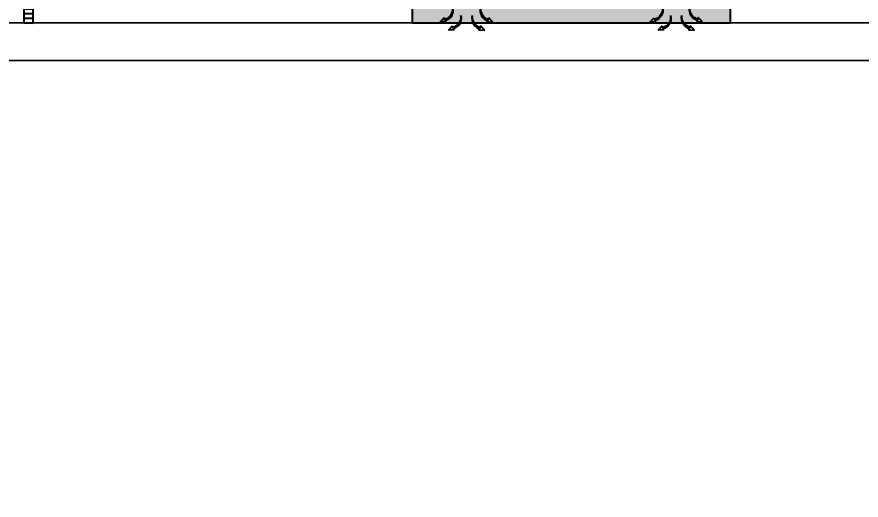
# Model space of a CAD drawing. Header units: millimetres. Extents: x -361681467 to 361175952, y -1292982 to 1550216.
# Drawn here: x -23038 to -14018, y 1370 to 6536 of the extents above; entities that cross this region are included whole.
import ezdxf

# ---------------------------------------------------------------- set-up
doc = ezdxf.new("R2010")
doc.units = ezdxf.units.MM
doc.header["$MEASUREMENT"] = 0
doc.linetypes.add('HIDDEN', pattern=[0.375, 0.25, -0.125])
doc.layers.add('00_duong_QH', color=7, linetype='Continuous', lineweight=9)
doc.layers.add('AUDIT_I_220808132811-11', color=7, linetype='Continuous', lineweight=9)
for name, color, linetype in [('A-LANDSCAPE', 113, 'Continuous'), ('A-WALL-FNSH', 11, 'Continuous'), ('AC-EAD', 6, 'Continuous'), ('KT-Net manh', 139, 'Continuous'), ('KT-Noi that', 32, 'Continuous')]:
    doc.layers.add(name, color=color, linetype=linetype)

# ---------------------------------------------------------------- blocks, each defined once
blk = doc.blocks.new('Louvre')
for p, q in [((-390.067916277796, 975.9572027104441, 0.1512365001885502), (-295.1435544323176, 1008.729661013116, 0.1512365002144518)), ((-373.750619571656, 928.6946823777398, 0.1512365001885502), (-278.8262577261776, 961.4671406804118, 0.1512365002144518)), ((-357.4333228655159, 881.4321620450355, 0.1512365001885502), (-262.5089610200375, 914.2046203477075, 0.1512365002144518)), ((-341.1160261593759, 834.1696417123312, 0.1512365001885502), (-246.1916643138975, 866.9421000150032, 0.1512365002144518)), ((-324.7987294532359, 786.9071213796269, 0.1512365001885502), (-229.8743676077574, 819.6795796822989, 0.1512365002144518)), ((-308.4814327470958, 739.6446010469226, 0.1512365001885502), (-213.5570709016174, 772.4170593495946, 0.1512365002144518)), ((-292.1641360409558, 692.3820807142183, 0.1512365001885502), (-197.2397741954774, 725.1545390168903, 0.1512365002144518)), ((-275.8468393348157, 645.119560381514, 0.1512365001885502), (-180.9224774893373, 677.892018684186, 0.1512365002144518)), ((-259.5295426286757, 597.8570400488097, 0.1512365001885502), (-164.6051807831973, 630.6294983514817, 0.1512365002144518)), ((-243.2122459225357, 550.5945197161054, 0.1512365001885502), (-148.2878840770572, 583.3669780187774, 0.1512365002144518)), ((-226.8949492163956, 503.3319993834011, 0.1512365001885502), (-131.9705873709172, 536.1044576860731, 0.1512365002144518)), ((-210.5776525102556, 456.0694790506968, 0.1512365001885502), (-115.6532906647772, 488.8419373533688, 0.1512365002144518)), ((-194.2603558041155, 408.8069587179925, 0.1512365001885503), (-99.33599395863712, 441.5794170206646, 0.1512365002144518)), ((-177.9430590979755, 361.5444383852882, 0.1512365001885503), (-83.01869725249708, 394.3168966879603, 0.1512365002144518)), ((-161.6257623918355, 314.2819180525839, 0.1512365001885503), (-66.70140054635704, 347.054376355256, 0.1512365002144518)), ((-145.3084656856954, 267.0193977198796, 0.1512365001885503), (-50.38410384021699, 299.7918560225517, 0.1512365002144518)), ((-128.9911689795554, 219.7568773871753, 0.1512365001885503), (-34.06680713407695, 252.5293356898474, 0.1512365002144518)), ((-112.6738722734153, 172.494357054471, 0.1512365001885503), (-17.74951042793691, 205.2668153571431, 0.1512365002144518)), ((-96.35657556727529, 125.2318367217667, 0.1512365001885503), (-1.43221372179687, 158.0042950244388, 0.1512365002144518)), ((-80.03927886113524, 77.96931638906244, 0.1512365001885503), (14.88508298434317, 110.7417746917345, 0.1512365002144518)), ((-63.7219821549952, 30.70679605635814, 0.1512365001885503), (31.20237969048321, 63.47925435903016, 0.1512365002144518)), ((-47.40468544885516, -16.55572427634615, 0.1512365001885503), (47.51967639662325, 16.21673402632587, 0.1512365002144518))]:
    blk.add_line(p, q)
at = {"elevation": 0.1512365001885503}
blk.add_lwpolyline([(47.5188208874315, 16.2192119784886), (-311.4533339738846, 1055.970408101566), (-405.9933989513665, 1023.379364635679), (-47.40468544885516, -16.55572427634615)], close=True, dxfattribs=at)
blk = doc.blocks.new('OU DHCB')
at = {"ltscale": 10}
for p, q in [((-145296.7359835756, -72608.19858895507), (-145576.7359835756, -72608.19858895507)), ((-145596.7359835756, -72628.19858895507), (-145596.7359835755, -73528.19858895507)), ((-145568.159058152, -72656.08931015906), (-145568.1590581519, -73502.79584965573)), ((-145324.4190639546, -72636.08931015906), (-145548.159058152, -72636.08931015906)), ((-145301.9190639545, -73502.79584965573), (-145301.9190639546, -72656.08931015906)), ((-145276.7359835755, -73528.19858895507), (-145276.7359835756, -72628.19858895507)), ((-145251.7359835756, -72666.54320485782), (-145276.7359835756, -72633.91402237766)), ((-145251.7359835756, -72666.54320485782), (-145251.7359835755, -73091.63776905168)), ((-145251.7359835755, -73091.63776905168), (-145276.7359835756, -73117.74108818787)), ((-145576.7359835755, -73548.19858895507), (-145296.7359835755, -73548.19858895507)), ((-145548.1590581519, -73522.79584965573), (-145324.4190639545, -73522.79584965573))]:
    blk.add_line(p, q, dxfattribs=at)
for p, q in [((-145596.7359835737, -72704.6985221715), (-145626.5373331342, -72710.6859819922)), ((-145600.3090889574, -72742.46089483847), (-145627.2724797422, -72742.46089483894)), ((-145596.7359835737, -72710.68598199266), (-145626.5373331342, -72710.6859819922)), ((-145626.5373331342, -72710.6859819922), (-145626.537333134, -72774.23580768521)), ((-145596.7359835744, -72774.23580768568), (-145626.5373331339, -72774.23580768521)), ((-145596.7359835746, -72780.22326750544), (-145626.5373331342, -72774.23580768521)), ((-145613.7907843499, -72729.27302923848), (-145613.7907843499, -72756.23642001537)), ((-145251.7359835756, -72709.72133146526), (-145246.9346340166, -72710.68598199266)), ((-145251.7359835756, -72710.68598199272), (-145246.9346340166, -72710.68598199266)), ((-145251.7359835756, -72742.46089483929), (-145246.1994874087, -72742.46089483934)), ((-145251.7359835756, -72774.23580768573), (-145246.934634017, -72774.23580768568)), ((-145251.7359835756, -72775.20045821296), (-145246.9346340166, -72774.23580768568)), ((-145246.9346340166, -72710.68598199266), (-145246.9346340169, -72774.23580768568)), ((-145600.3090889574, -73413.93628307173), (-145627.2724797422, -73413.93628307126)), ((-145596.7359835746, -73376.17391040476), (-145626.5373331342, -73382.16137022499)), ((-145596.7359835744, -73382.16137022452), (-145626.5373331339, -73382.16137022499)), ((-145626.5373331342, -73445.711195918), (-145626.537333134, -73382.16137022499)), ((-145613.7907843499, -73427.12414867172), (-145613.7907843499, -73400.16075789483)), ((-145276.7359835763, -73376.1739104043), (-145246.9346340166, -73382.16137022452)), ((-145276.7359835764, -73382.16137022406), (-145246.934634017, -73382.16137022452)), ((-145273.1628781935, -73413.93628307126), (-145246.1994874087, -73413.9362830708)), ((-145259.6811828009, -73427.12414867125), (-145259.6811828009, -73400.16075789437)), ((-145246.9346340166, -73445.71119591754), (-145246.9346340169, -73382.16137022452)), ((-145596.7359835737, -73445.71119591754), (-145626.5373331342, -73445.711195918)), ((-145596.7359835737, -73451.6986557387), (-145626.5373331342, -73445.711195918)), ((-145276.7359835771, -73445.71119591707), (-145246.9346340166, -73445.71119591754)), ((-145276.7359835771, -73451.69865573823), (-145246.9346340166, -73445.71119591754))]:
    blk.add_line(p, q)
at = {"linetype": 'HIDDEN', "ltscale": 1.5}
for p, q in [((-145413.9539361256, -72690.93626985545), (-145425.2743603915, -72850.3464246098)), ((-145391.7116543167, -72679.24295534656), (-145400.5201600925, -72679.24295534656)), ((-145366.9574540176, -72850.3464246098), (-145378.2778782834, -72690.93626985545)), ((-145413.9539361256, -73100.72940071652), (-145425.2743603915, -72941.3192459621)), ((-145411.8405843586, -72927.5993492777), (-145402.8542549818, -72927.5993492777)), ((-145402.8542549818, -72927.5993492777), (-145402.8542549818, -72902.06651731845)), ((-145402.8542549818, -72902.06651731845), (-145389.3775594272, -72902.06651731845)), ((-145389.3775594272, -72927.5993492777), (-145389.3775594272, -72902.06651731845)), ((-145389.3775594272, -72927.5993492777), (-145380.3912300507, -72927.5993492777)), ((-145366.9574540176, -72941.3192459621), (-145378.2778782834, -73100.72940071652)), ((-145424.3244128572, -73457.61947981999), (-145424.3244128572, -73284.34750655977)), ((-145372.1718516731, -73297.9798048001), (-145387.1776447338, -73289.31620613698)), ((-145384.0065475349, -73301.15090199895), (-145375.342948872, -73286.14510893813)), ((-145504.9601435018, -73370.98349318982), (-145522.2873408278, -73370.98349318982)), ((-145513.6237421648, -73362.31989452682), (-145513.6237421648, -73379.64709185276)), ((-145510.9603994874, -73370.98349318982), (-145337.6884262272, -73370.98349318982)), ((-145387.1776447338, -73452.6507802426), (-145372.1718516731, -73443.98718157967)), ((-145384.0065475349, -73440.81608438081), (-145375.342948872, -73455.82187744146))]:
    blk.add_line(p, q, dxfattribs=at)
for points in [[(-145514.0369933077, -72845.00641289927), (-145514.0369933077, -72946.6592576727), (-145460.1302110892, -72946.6592576727), (-145460.1302110892, -72845.00641289927)], [(-145438.3748983174, -72892.94521453363), (-145378.3072809206, -72892.94521453363), (-145378.3072809206, -72898.7209469756), (-145438.3748983174, -72898.7209469756)]]:
    blk.add_lwpolyline(points, close=True, dxfattribs=at)
for points in [[(-145411.8405843586, -72864.06632129426), (-145402.8542549818, -72864.06632129426), (-145402.8542549818, -72889.59915325334), (-145389.3775594272, -72889.59915325334), (-145389.3775594272, -72864.06632129426), (-145380.3912300507, -72864.06632129426)], [(-145460.1302110892, -72902.18613808436), (-145439.9151677571, -72902.18613808436), (-145439.9151677571, -72889.4795324876), (-145460.1302110892, -72889.4795324876)], [(-145568.1590581519, -73235.6644869287), (-145477.5859351165, -73235.6644869287), (-145421.9678457306, -73168.28098990311), (-145301.9190639544, -73168.28098990311)]]:
    blk.add_lwpolyline(points, dxfattribs=at)
for points in [[(-145400.506466276, -73299.01593738), (-145385.0322228624, -73286.8395249426, -0.6770329614269011), (-145371.0996937773, -73294.88347436048), (-145373.9076545681, -73314.37276847954)], [(-145498.5591177275, -73386.34032428954), (-145516.8413219319, -73379.02744260765, -0.6770329614269011), (-145516.8413219319, -73362.93954377211), (-145498.5591177275, -73355.62666209022)], [(-145373.9076545681, -73427.59421790004), (-145371.0996937773, -73447.08351201928, -0.6770329614269011), (-145385.0322228624, -73455.12746143699), (-145400.506466276, -73442.95104899965)]]:
    blk.add_lwpolyline(points, format="xyb", dxfattribs=at)
for centre in [(-145613.7907843498, -72742.46089483894), (-145613.7907843498, -73413.93628307126), (-145259.6811828011, -73413.9362830708)]:
    blk.add_circle(centre, 6.399999998510705)
blk.add_circle((-145424.3244128572, -73370.98349318982), 75.80648830138873, dxfattribs=at)
at = {"ltscale": 10}
for centre, radius, start, end in [((-145576.7359835756, -72628.19858895507), 20, 90, 180), ((-145296.7359835756, -72628.19858895507), 20, 0, 90), ((-145548.159058152, -72656.08931015906), 20, 90, 180), ((-145324.0708671735, -72658.3538387804), 22.2672511938213, 5.836940991571704, 90.89598033136627), ((-145548.1590581519, -73502.79584965573), 20, 180, 270), ((-145324.0708671734, -73500.53132103439), 22.26725119372981, 269.1040196686337, 354.1630590084283), ((-145576.7359835755, -73528.19858895507), 20, 180, 270), ((-145296.7359835755, -73528.19858895507), 20, 270, 0)]:
    blk.add_arc(centre, radius, start, end, dxfattribs=at)
at = {"linetype": 'HIDDEN', "ltscale": 1.5, "extrusion": (-3.705961975267651e-18, -2.302887044638033e-31, -1)}
for centre, major_axis, ratio, start_param, end_param in [((-145400.5201600925, -72691.94956094332), (13.47669555471336, 1.34378840757246e-09), 0.9428576571430538, 3.22142263940278, 4.712388980478704), ((-145391.7116543167, -72691.94956094332), (13.47669555471336, -1.34381379242754e-09), 0.942857657143054, 4.712388980290674, 6.203355321366594), ((-145411.8405843586, -72851.35971569768), (13.47669555469076, -1.05462899242754e-09), 0.9428576571446344, 1.570796326721111, 3.221422639214027), ((-145380.3912300507, -72940.3059548744), (13.47669555469076, -1.05462899242754e-09), 0.9428576571446344, 4.712388980310906, 6.363015292803822), ((-145400.5201600925, -73099.71610962864), (13.47669555471336, -1.34381379242754e-09), 0.942857657143054, 1.57079632670088, 3.061762667776801), ((-145391.7116543167, -73099.71610962864), (13.47669555471336, 1.34378840757246e-09), 0.9428576571430538, 0.0798299858129885, 1.57079632688891)]:
    blk.add_ellipse(centre, major_axis=major_axis, ratio=ratio, start_param=start_param, end_param=end_param, dxfattribs=at)
at = {"linetype": 'HIDDEN', "ltscale": 1.5, "extrusion": (-3.705961975267651e-18, -2.30288704463893e-31, -1)}
for centre, start_param, end_param in [((-145380.3912300507, -72851.35971569768), -0.0798299856242348, 1.570796326868679), ((-145411.8405843586, -72940.3059548744), 3.061762667965558, 4.712388980458472)]:
    blk.add_ellipse(centre, major_axis=(13.47669555469076, 1.05462300757246e-09), ratio=0.9428576571446344, start_param=start_param, end_param=end_param, dxfattribs=at)
blk = doc.blocks.new('ki hieu qt')
at = {"layer": 'AC-EAD', "color": 7}
for points in [[(-276796163327.464, 549769551681.0894), (-276796163446.0606, 549769551567.1503)], [(-276796163396.6809, 549769551574.9169), (-276796163446.0606, 549769551567.1503)], [(-276796163338.9174, 549769551517.0281), (-276796163327.464, 549769551681.0894)], [(-276796163338.9174, 549769551517.0281), (-276796163364.6031, 549769551559.9108)], [(-276796163110.5587, 549769551464.184), (-276796163229.1553, 549769551350.2449)], [(-276796163179.7757, 549769551358.0116), (-276796163229.1553, 549769551350.2449)], [(-276796163122.012, 549769551300.1228), (-276796163110.5587, 549769551464.184)], [(-276796163122.012, 549769551300.1228), (-276796163147.6976, 549769551343.0052)], [(-276796163179.7757, 549769550597.0709), (-276796163229.1553, 549769550604.8376)], [(-276796163110.5587, 549769550490.8986), (-276796163229.1553, 549769550604.8376)], [(-276796163122.012, 549769550654.9597), (-276796163147.6976, 549769550612.0773)], [(-276796163122.012, 549769550654.9597), (-276796163110.5587, 549769550490.8986)], [(-276796163396.6809, 549769550380.1656), (-276796163446.0606, 549769550387.9323)], [(-276796163327.464, 549769550273.9932), (-276796163446.0606, 549769550387.9323)], [(-276796163338.9174, 549769550438.0544), (-276796163364.6031, 549769550395.1718)], [(-276796163338.9174, 549769550438.0544), (-276796163327.464, 549769550273.9932)]]:
    blk.add_lwpolyline(points, dxfattribs=at)
for centre, radius, start, end in [((-276796163679.501, 549769551631.3489), 288.3951209083507, 262.614727528198, 348.7092694430371), ((-276796163644.4366, 549769551622.9794), 286.8527087762382, 255.434448979571, 347.3073344548822), ((-276796163462.5958, 549769551414.4435), 288.3951209083507, 262.614727528198, 348.7092694430371), ((-276796163427.5312, 549769551406.0741), 286.8527087762382, 255.434448979571, 347.3073344548822), ((-276796163427.5312, 549769550549.0084), 286.8527087762382, 12.69295835412746, 104.5668063709439), ((-276796163462.5958, 549769550540.639), 288.3951209083507, 11.29147703540943, 97.38530942130281), ((-276796163644.4366, 549769550332.1031), 286.8527087762382, 12.69295835412746, 104.5668063709439), ((-276796163679.501, 549769550323.7336), 288.3951209083507, 11.29147703540943, 97.38530942130281)]:
    blk.add_arc(centre, radius, start, end, dxfattribs=at)
blk = doc.blocks.new('DHCB.1')
at = {"xscale": -1, "rotation": 106.4733300107783}
blk.add_blockref('OU DHCB', (-194859.9671084196, -237775.7974229998), dxfattribs=at)
at = {"xscale": 0.4, "yscale": 0.4, "zscale": 0.4, "rotation": 286.4738024344239}
blk.add_blockref('ki hieu qt', (-179483459312.1194, -168534274838.7475), dxfattribs=at)
blk = doc.blocks.new('PH4 0923')
at = {"layer": 'A-LANDSCAPE'}
h = blk.add_hatch(dxfattribs=at)
h.set_pattern_fill('GRASS', color=256, scale=200.0000000000002)
h.set_pattern_definition([(90, (0, 0), (-141.4213562000001, 141.4213562000001), [37.50000000000004, -245.3427126000003]), (45, (0, 0), (-141.4213562373097, 141.4213562373097), [37.50000000000004, -162.5000000000002]), (135, (0, 0), (-141.4213562373097, -141.4213562373097), [37.50000000000004, -162.5000000000002])])
edge = h.paths.add_edge_path()
edge.add_line((1854358.405674173, -1662271.718767551), (1854358.405674173, -1663097.072497001))
edge.add_line((1854358.405674173, -1663097.072497001), (1854758.405674173, -1663097.072497001))
edge.add_line((1854758.405674173, -1663097.072497001), (1854758.405674173, -1663097.086752728))
edge.add_arc((1854750.668750311, -1665197.072500301), 2100.00000000001, 42.15333742848941, 89.78890757784609, ccw=False)
edge.add_arc((1852548.855061973, -1667190.290120593), 5070.000000000421, 12.354354989499825, 42.153337428493614, ccw=False)
edge.add_line((1857501.449267245, -1666105.527179715), (1857462.409291748, -1665927.286248784))
edge.add_arc((1852089.227210577, -1667317.026244039), 5549.996660524028, 14.50140551149391, 58.58124038395561)
edge.add_arc((1853018.885471835, -1665760.644374247), 3737.233771324261, 58.30569499089547, 68.99646272414854)
h.paths.add_polyline_path([(1847772.643980548, -1661997.072186524), (1849297.972028261, -1661997.072186524), (1849297.972028261, -1663097.072500295), (1847772.643980548, -1663097.072500295)])
h.paths.add_polyline_path([(1850108.022431417, -1682196.892258857), (1848608.022431417, -1682196.892258857), (1848608.065826299, -1683697.258899432), (1852008.065826299, -1683697.258899432), (1852008.065826298, -1681397.072500294), (1850208.022431417, -1681397.072500294), (1850208.022431417, -1681996.892258857), (1850508.462190233, -1681996.892258857), (1850509.943820693, -1682596.76618303), (1850108.022431417, -1682596.76618303)])
at = {"layer": 'A-LANDSCAPE', "elevation": -0.617812676204967}
blk.add_lwpolyline([(1850108.022431417, -1682196.892258857), (1848608.022431417, -1682196.892258857), (1848608.065826299, -1683697.258899432), (1852008.065826299, -1683697.258899432), (1852008.065826298, -1681397.072500294), (1850208.022431417, -1681397.072500294), (1850208.022431417, -1681996.892258857), (1850508.462190233, -1681996.892258857), (1850509.943820693, -1682596.76618303), (1850108.022431417, -1682596.76618303), (1850108.022431417, -1682196.892258857)], close=True, dxfattribs=at)
at = {"layer": 'KT-Noi that', "extrusion": (2.779649405519115e-06, 0.0004897338603320874, 0.9999998800765025), "rotation": 343.1993655150782}
blk.add_blockref('DHCB.1', (2030740.956645352, -1656965.504123303, -819.9949598151472), dxfattribs=at)
at = {"layer": 'KT-Noi that', "extrusion": (-2.779649405519324e-06, 0.0004897338603320876, 0.9999998800765028), "xscale": -0.9999999999999993, "rotation": 16.8006344849219}
blk.add_blockref('DHCB.1', (1669876.143727672, -1656965.499085692, -830.281377938292), dxfattribs=at)

msp = doc.modelspace()

# ---------------------------------------------------------------- linework, layer by layer
at = {"layer": '00_duong_QH', "color": 251, "extrusion": (7.52316384526264e-37, 3.294527862871538e-06, 0.9999999999945732)}
for points, elevation in [([(-73995.39994961256, 47058.39912733521), (-74402.85031464184, 48238.5992555581), (-74743.27577205049, 49264.16743229957, -0.5721348877573081), (-70356.26346844295, 55577.01043614443), (-70356.26346844295, 55577.01043614443), (-55283.65325072268, 51221.87530656639, -0.2600440029321422), (-52353.04460384184, 48619.04614140688), (-48213.03342542658, 36692.46096063076), (-46490.62358235056, 31673.68885131689, -0.0851587331875401), (-46189.25807155343, 29842.68546977269), (-46199.42555170925, 28170.41426537122), (-43263.54698853986, 28170.41426506586, -0.4853325089058095), (-42963.54698853986, 28570.41426537083), (-14846.43414015556, 28570.41426537095, -0.3325647711405137), (-9646.51669140393, 23917.11422955222), (-8080.393944520969, 16401.97386651483), (-8041.418037225027, 16200.17874522731), (-7198.610380573664, 12371.35466469704, -0.4743644406092647), (-12357.57336389693, 6070.414265494077), (-45142.51533986488, 6070.414265493844), (-57494.95486745657, 6070.414265493844, -0.3210444216618651), (-62697.36355624022, 9785.724047368063), (-71022.25303159328, 33863.92235340979, 0.4109426663344203), (-71669.20684105763, 34182.93354595041)], -0.6525742149244415), ([(-7408.824989462694, 12463.30275693762, -0.4623502306038264), (-12357.57336389693, 6470.41426549183), (-57540.77974365512, 6480.201532117098, -0.3200235889152288), (-62317.58650670433, 9911.412456892784), (-70644.2107183286, 33994.62816575568, 0.4141945204049854), (-71805.28692713054, 34559.15165555773)], -0.652574214939505)]:
    msp.add_lwpolyline(points, format="xyb", dxfattribs=dict(at, elevation=elevation))
at = {"layer": 'AUDIT_I_220808132811-11', "elevation": 1.118653840330035e-10}
for points in [[(-75583.80455790597, 45106.94538376515), (-77998.68459392595, 52101.56739371823, 0.3643585262583712), (-82706.72153841567, 54156.43183834734), (-111642.433442103, 44174.19969281304, 0.4519047578513394), (-113858.8420609379, 38521.09209036868), (-105745.6164581256, 24907.26294026687, 0.3106788684848847), (-99582.60551057581, 22936.01019137065), (-77059.78657357226, 30727.35068784084, 0.2299220823866625), (-76774.92256070403, 31142.11707953032), (-76554.00107500915, 32158.79582633424, -0.2789899883790971), (-76095.1559487636, 32660.41716485852), (-71674.8481740304, 34181.01764491672, -0.4143403845293878), (-71022.2541133115, 33863.92266496111), (-62693.03775560134, 9773.209654329607, 0.3197537419032749), (-57494.95594917427, 6070.414576894196), (-12357.57444561596, 6070.414576894196, 0.4808685683322463), (-7217.0286998136, 12501.31484621731), (-7825.676696492286, 15196.44977959126), (-7870.942394847269, 15396.89038598386), (-9646.374019978568, 23916.51383658944)], [(-77235.61869001409, 31089.782421079, 0.2042794764179826), (-77169.31199962567, 31210.8950284007), (-76945.52414614626, 32240.76477470333, -0.275411558420597), (-76217.67608518447, 33041.27588947146), (-71805.28800884949, 34559.1519671125, -0.4141945204059637), (-70644.21180004641, 33994.62847730762), (-62314.99544240665, 9903.915466879786, 0.3197537419032751), (-57494.95594917425, 6470.414576894196), (-12357.57444561596, 6470.414576894196, 0.3653099340488337), (-7391.602553114222, 10781.13657953867)]]:
    msp.add_lwpolyline(points, format="xyb", dxfattribs=at)

# ---------------------------------------------------------------- block references
at = {"layer": 'KT-Net manh', "rotation": 340.6055111508006}
msp.add_blockref('Louvre', (-22913.76887013874, 6470.593546494683, -0.1511605518394021), dxfattribs=at)
at = {"layer": 'KT-Noi that', "extrusion": (2.779649405519097e-06, 0.0004897338603320876, 0.9999998800765028), "rotation": 343.1993655150782}
msp.add_blockref('DHCB.1', (163319.5448925549, 33201.7822410304, 3.164302546164919), dxfattribs=at)
at = {"layer": 'KT-Noi that', "extrusion": (-2.779649405519097e-06, 0.0004897338603320876, 0.9999998800765028), "xscale": -1, "rotation": 16.80063448492187}
msp.add_blockref('DHCB.1', (-197545.2680216897, 33201.78219443931, 3.259438057114648), dxfattribs=at)

# ---------------------------------------------------------------- next in the draw order: block references
at = {"layer": 'A-WALL-FNSH'}
msp.add_blockref('PH4 0923', (-1867421.631483427, 1690167.486316516, 0.6177913296677964), dxfattribs=at)

doc.saveas('drawing.dxf')
